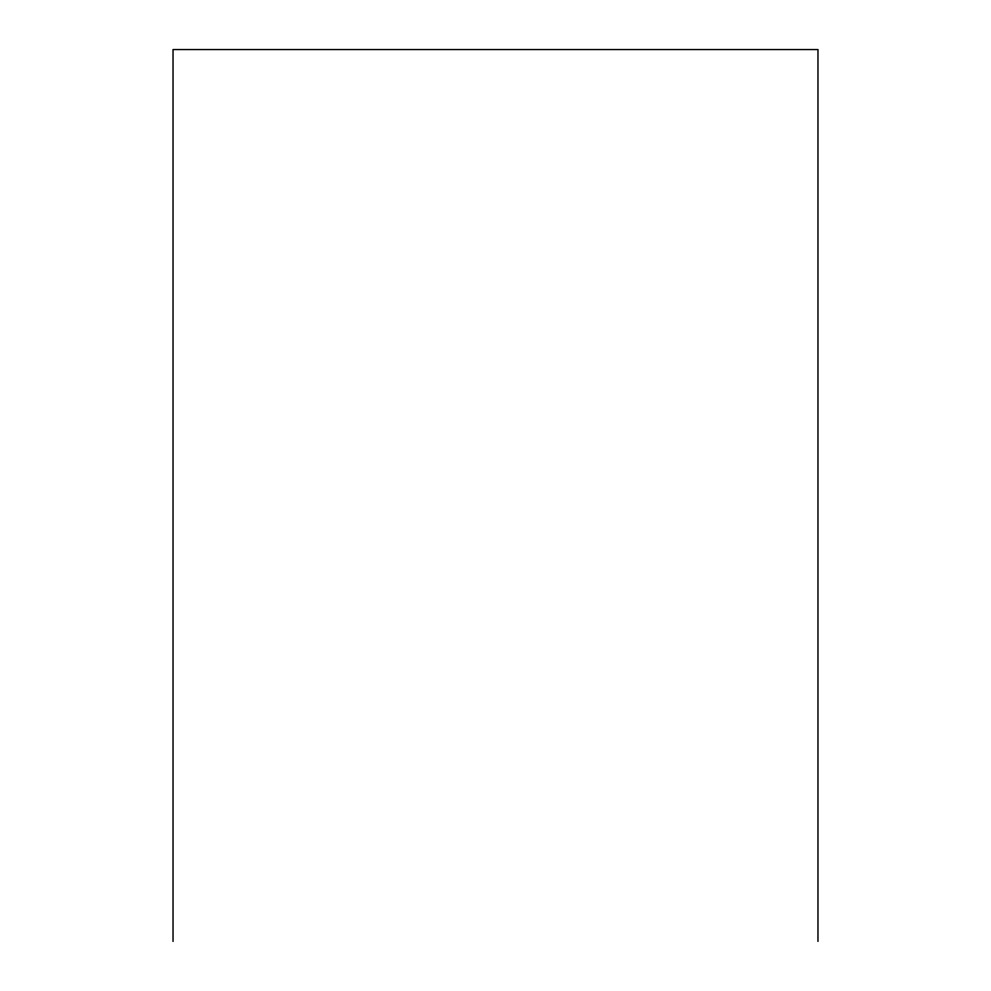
<?xml version="1.0" encoding="UTF-8"?>
<svg xmlns="http://www.w3.org/2000/svg" width="991" height="991" viewBox="0 0 991 991"><rect width="100%" height="100%" fill="white"/><g stroke="black" fill="none" stroke-linecap="round" stroke-linejoin="round"><path stroke-width="1.49" d="M817.971 941.45L817.971 49.55L173.029 49.55L173.029 941.45"/></g></svg>
